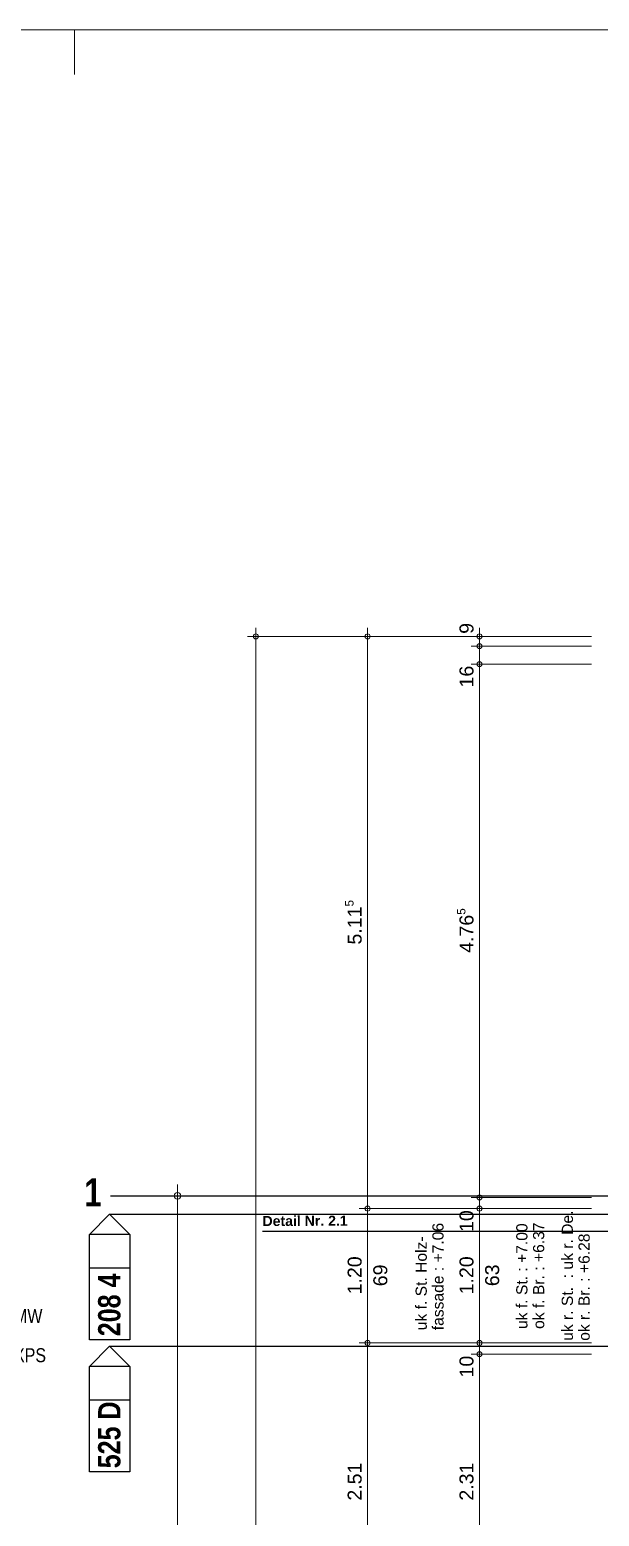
# Model space of a CAD drawing. Header units: metres. Extents: x 0.003 to 0.843, y 0.003 to 0.597.
# Drawn here: x 0.205 to 0.3068, y 0.3314 to 0.597 of the extents above; entities that cross this region are included whole.
import ezdxf

# ---------------------------------------------------------------- set-up
doc = ezdxf.new("R2010")
doc.units = ezdxf.units.M
for name, pattern in [('AUSGEZOGEN', [0]), ('LINIE_23', [0.0079, 0.004, -0.0013, 0, -0.0013, 0, -0.0013]), ('LINIE_24', [0.0045, 0.0015, -0.001, 0, -0.001, 0, -0.001]), ('STRICHPUNKT', [25.4, 12.7, -6.35, 0, -6.35])]:
    doc.linetypes.add(name, pattern=pattern)
for name, color, linetype, lineweight in [('Bauachsen grob', 7, 'STRICHPUNKT', 13), ('Plankopf', 7, 'AUSGEZOGEN', 13), ('Schnittbegrenzung', 7, 'AUSGEZOGEN', 13), ('Text Detail', 7, 'AUSGEZOGEN', 25), ('Text Koten', 7, 'AUSGEZOGEN', 25), ('Vorprojektmasse', 7, 'AUSGEZOGEN', 13), ('Werkplan- Ausfuehrungsmasse', 7, 'AUSGEZOGEN', 13)]:
    doc.layers.add(name, color=color, linetype=linetype, lineweight=lineweight)
doc.styles.add('ARIAL', font='ARIAL.TTF')
doc.styles.add('Arial Black', font='Arial Black')
doc.styles.add('ARIALNARROW', font='ARIALN.TTF')

msp = doc.modelspace()

# ---------------------------------------------------------------- linework, layer by layer
at = {"layer": 'Bauachsen grob', "color": 32, "linetype": 'LINIE_23', "lineweight": 25, "true_color": 0xc36e14}
msp.add_line((0.2194, 0.38864), (0.72932, 0.38864), dxfattribs=at)
at = {"layer": 'Plankopf', "color": 7, "linetype": 'AUSGEZOGEN', "lineweight": 13}
for p, q in [((0.003, 0.597), (0.843, 0.597)), ((0.213, 0.597), (0.213, 0.589))]:
    msp.add_line(p, q, dxfattribs=at)
at = {"layer": 'Schnittbegrenzung', "color": 27, "linetype": 'AUSGEZOGEN', "lineweight": 25, "true_color": 0x825028}
for p, q in [((0.21566, 0.38174), (0.21926, 0.38534)), ((0.21926, 0.38534), (0.22286, 0.38174)), ((0.22286, 0.38174), (0.21566, 0.38174)), ((0.21566, 0.3629), (0.21566, 0.38174)), ((0.22286, 0.38174), (0.22286, 0.3629)), ((0.22286, 0.38174), (0.22286, 0.3629)), ((0.22286, 0.3757), (0.21566, 0.3757)), ((0.22286, 0.3629), (0.21566, 0.3629))]:
    msp.add_line(p, q, dxfattribs=at)
at = {"layer": 'Schnittbegrenzung', "color": 27, "linetype": 'STRICHPUNKT', "lineweight": 25, "true_color": 0x825028}
msp.add_line((0.21926, 0.38534), (0.35336, 0.38534), dxfattribs=at)
at = {"layer": 'Schnittbegrenzung', "color": 14, "linetype": 'AUSGEZOGEN', "lineweight": 25}
for p, q in [((0.21566, 0.35814), (0.21926, 0.36174)), ((0.21926, 0.36174), (0.22286, 0.35814)), ((0.22286, 0.35814), (0.21566, 0.35814)), ((0.21566, 0.3393), (0.21566, 0.35814)), ((0.22286, 0.35814), (0.22286, 0.3393)), ((0.22286, 0.35814), (0.22286, 0.3393)), ((0.22286, 0.3521), (0.21566, 0.3521)), ((0.22286, 0.3393), (0.21566, 0.3393))]:
    msp.add_line(p, q, dxfattribs=at)
at = {"layer": 'Schnittbegrenzung', "color": 14, "linetype": 'STRICHPUNKT', "lineweight": 25}
msp.add_line((0.21926, 0.36174), (0.61876, 0.36174), dxfattribs=at)
at = {"layer": 'Text Detail', "color": 7, "linetype": 'LINIE_24', "lineweight": 25}
msp.add_line((0.2466, 0.38234), (0.34284, 0.38234), dxfattribs=at)
at = {"layer": 'Vorprojektmasse', "color": 32, "linetype": 'AUSGEZOGEN', "lineweight": 13, "true_color": 0xc36e14}
for p, q in [((0.2314, 0.38864), (0.2314, 0.39064)), ((0.2314, 0.38864), (0.2294, 0.38864)), ((0.2314, 0.38864), (0.2334, 0.38864)), ((0.2314, 0.07274), (0.2314, 0.38864))]:
    msp.add_line(p, q, dxfattribs=at)
msp.add_circle((0.2314, 0.38864), 0.0006, dxfattribs=at)
at = {"layer": 'Werkplan- Ausfuehrungsmasse', "color": 7, "linetype": 'AUSGEZOGEN', "lineweight": 13}
for p, q in [((0.2454, 0.4886), (0.2454, 0.4901)), ((0.2654, 0.4886), (0.2654, 0.4901)), ((0.2854, 0.4886), (0.2854, 0.4901)), ((0.2454, 0.4886), (0.2439, 0.4886)), ((0.2454, 0.4886), (0.2469, 0.4886)), ((0.2454, 0.4886), (0.2694, 0.4886)), ((0.2454, 0.15828), (0.2454, 0.4886)), ((0.2654, 0.4886), (0.2639, 0.4886)), ((0.2654, 0.4886), (0.2669, 0.4886)), ((0.2654, 0.4886), (0.2894, 0.4886)), ((0.2654, 0.38634), (0.2654, 0.4886)), ((0.2854, 0.4886), (0.2839, 0.4886)), ((0.2854, 0.48684), (0.2839, 0.48684)), ((0.2854, 0.4886), (0.2869, 0.4886)), ((0.2854, 0.4886), (0.3054, 0.4886)), ((0.2854, 0.48684), (0.2854, 0.4886)), ((0.2854, 0.48684), (0.2869, 0.48684)), ((0.2854, 0.48684), (0.3054, 0.48684)), ((0.2854, 0.48364), (0.2854, 0.48684)), ((0.2854, 0.48364), (0.2839, 0.48364)), ((0.2854, 0.48364), (0.2869, 0.48364)), ((0.2854, 0.48364), (0.3054, 0.48364)), ((0.2854, 0.38834), (0.2854, 0.48364)), ((0.2854, 0.38834), (0.2839, 0.38834)), ((0.2854, 0.38834), (0.2869, 0.38834)), ((0.2854, 0.38834), (0.3054, 0.38834)), ((0.2854, 0.38634), (0.2854, 0.38834)), ((0.2654, 0.38634), (0.2639, 0.38634)), ((0.2654, 0.38634), (0.2669, 0.38634)), ((0.2654, 0.38634), (0.2894, 0.38634)), ((0.2654, 0.36234), (0.2654, 0.38634)), ((0.2854, 0.38634), (0.2839, 0.38634)), ((0.2854, 0.38634), (0.2869, 0.38634)), ((0.2854, 0.38634), (0.3054, 0.38634)), ((0.2854, 0.36234), (0.2854, 0.38634)), ((0.2654, 0.36234), (0.2639, 0.36234)), ((0.2654, 0.36234), (0.2669, 0.36234)), ((0.2654, 0.31214), (0.2654, 0.36234)), ((0.2854, 0.36234), (0.2839, 0.36234)), ((0.2854, 0.36234), (0.2869, 0.36234)), ((0.2854, 0.36034), (0.2854, 0.36234)), ((0.2854, 0.36034), (0.2839, 0.36034)), ((0.2854, 0.36034), (0.2869, 0.36034)), ((0.2854, 0.31414), (0.2854, 0.36034))]:
    msp.add_line(p, q, dxfattribs=at)
for points in [[(0.2654, 0.36234), (0.2692, 0.36234), (0.2692, 0.36234), (0.2894, 0.36234)], [(0.2854, 0.36234), (0.2892, 0.36234), (0.2892, 0.36234), (0.3054, 0.36234)], [(0.2854, 0.36034), (0.28916, 0.36034), (0.28916, 0.36034), (0.3054, 0.36034)]]:
    msp.add_lwpolyline(points, dxfattribs=at)
for centre in [(0.2454, 0.4886), (0.2654, 0.4886), (0.2854, 0.4886), (0.2854, 0.48684), (0.2854, 0.48364), (0.2854, 0.38834), (0.2654, 0.38634), (0.2854, 0.38634), (0.2654, 0.36234), (0.2854, 0.36234), (0.2854, 0.36034)]:
    msp.add_circle(centre, 0.00045, dxfattribs=at)

# ---------------------------------------------------------------- texts
at = {"layer": 'Bauachsen grob', "color": 32, "linetype": 'AUSGEZOGEN', "lineweight": 25, "true_color": 0xc36e14, "insert": (0.21473, 0.38674), "char_height": 0.005, "width": 0.00175, "attachment_point": 7, "style": 'Arial Black'}
msp.add_mtext('\\W0.70;1', dxfattribs=at)
at = {"layer": 'Plankopf', "color": 7, "linetype": 'AUSGEZOGEN', "lineweight": 13, "char_height": 0.0025, "width": 0.00125, "attachment_point": 7, "style": 'ARIALNARROW'}
for s, insert in [('Deckendämmung\\~Unitex\\~mit\\~MW', (0.1654, 0.36515)), ('Deckendämmung\\~Unitex\\~mit\\~XPS', (0.1654, 0.35815))]:
    msp.add_mtext(s, dxfattribs=dict(at, insert=insert))
at = {"layer": 'Schnittbegrenzung', "color": 27, "linetype": 'AUSGEZOGEN', "lineweight": 25, "true_color": 0x825028, "insert": (0.22126, 0.36354), "char_height": 0.004, "width": 0.0014, "attachment_point": 7, "rotation": 90, "style": 'Arial Black'}
msp.add_mtext('\\W0.70;208\\~4', dxfattribs=at)
at = {"layer": 'Schnittbegrenzung', "color": 14, "linetype": 'AUSGEZOGEN', "lineweight": 25, "insert": (0.22126, 0.33994), "char_height": 0.004, "width": 0.0014, "attachment_point": 7, "rotation": 90, "style": 'Arial Black'}
msp.add_mtext('\\W0.70;525\\~D', dxfattribs=at)
at = {"layer": 'Text Detail', "color": 7, "linetype": 'AUSGEZOGEN', "lineweight": 25, "insert": (0.2466, 0.3832), "char_height": 0.0018, "width": 0.0009, "attachment_point": 7, "rotation": 0.264, "style": 'ARIAL'}
msp.add_mtext('\\fArial|i0|b1|c0|p0;Detail\\~Nr.\\~2.1', dxfattribs=at)
at = {"layer": 'Text Koten', "color": 7, "linetype": 'AUSGEZOGEN', "lineweight": 25, "char_height": 0.002, "width": 0.001, "attachment_point": 7, "rotation": 90, "style": 'ARIAL'}
for s, insert in [('uk\\~r.\\~St.\\~\\~:\\~uk\\~r.\\~De.', (0.30213, 0.36272)), ('fassade\\~:\\~+7.06', (0.279, 0.36461)), ('uk\\~f.\\~St.\\~:\\~+7.00', (0.294, 0.36484)), ('ok\\~f.\\~Br.\\~:\\~+6.37', (0.297, 0.36484)), ('uk\\~f.\\~St.\\~Holz-', (0.276, 0.36461)), ('ok\\~r.\\~Br.\\~:\\~+6.28', (0.30513, 0.36272))]:
    msp.add_mtext(s, dxfattribs=dict(at, insert=insert))
at = {"layer": 'Werkplan- Ausfuehrungsmasse', "color": 7, "linetype": 'AUSGEZOGEN', "lineweight": 13, "attachment_point": 7, "rotation": 90, "style": 'ARIAL'}
for s, insert, char_height, width in [('9', (0.28436, 0.48905), 0.0025, 0.00125), ('16', (0.28436, 0.47947), 0.0025, 0.00125), ('5', (0.2629, 0.44033), 0.0015, 0.00075), ('5.11', (0.26436, 0.43353), 0.0025, 0.00125), ('5', (0.2829, 0.43885), 0.0015, 0.00075), ('4.76', (0.28436, 0.43205), 0.0025, 0.00125), ('10', (0.28436, 0.38217), 0.0025, 0.00125), ('1.20', (0.26436, 0.37102), 0.0025, 0.00125), ('1.20', (0.28436, 0.37102), 0.0025, 0.00125), ('69', (0.26895, 0.37247), 0.0025, 0.00125), ('63', (0.28895, 0.37248), 0.0025, 0.00125), ('10', (0.28436, 0.35617), 0.0025, 0.00125), ('2.51', (0.26436, 0.33416), 0.0025, 0.00125), ('2.31', (0.28436, 0.33416), 0.0025, 0.00125)]:
    msp.add_mtext(s, dxfattribs=dict(at, insert=insert, char_height=char_height, width=width))

doc.saveas('drawing.dxf')
